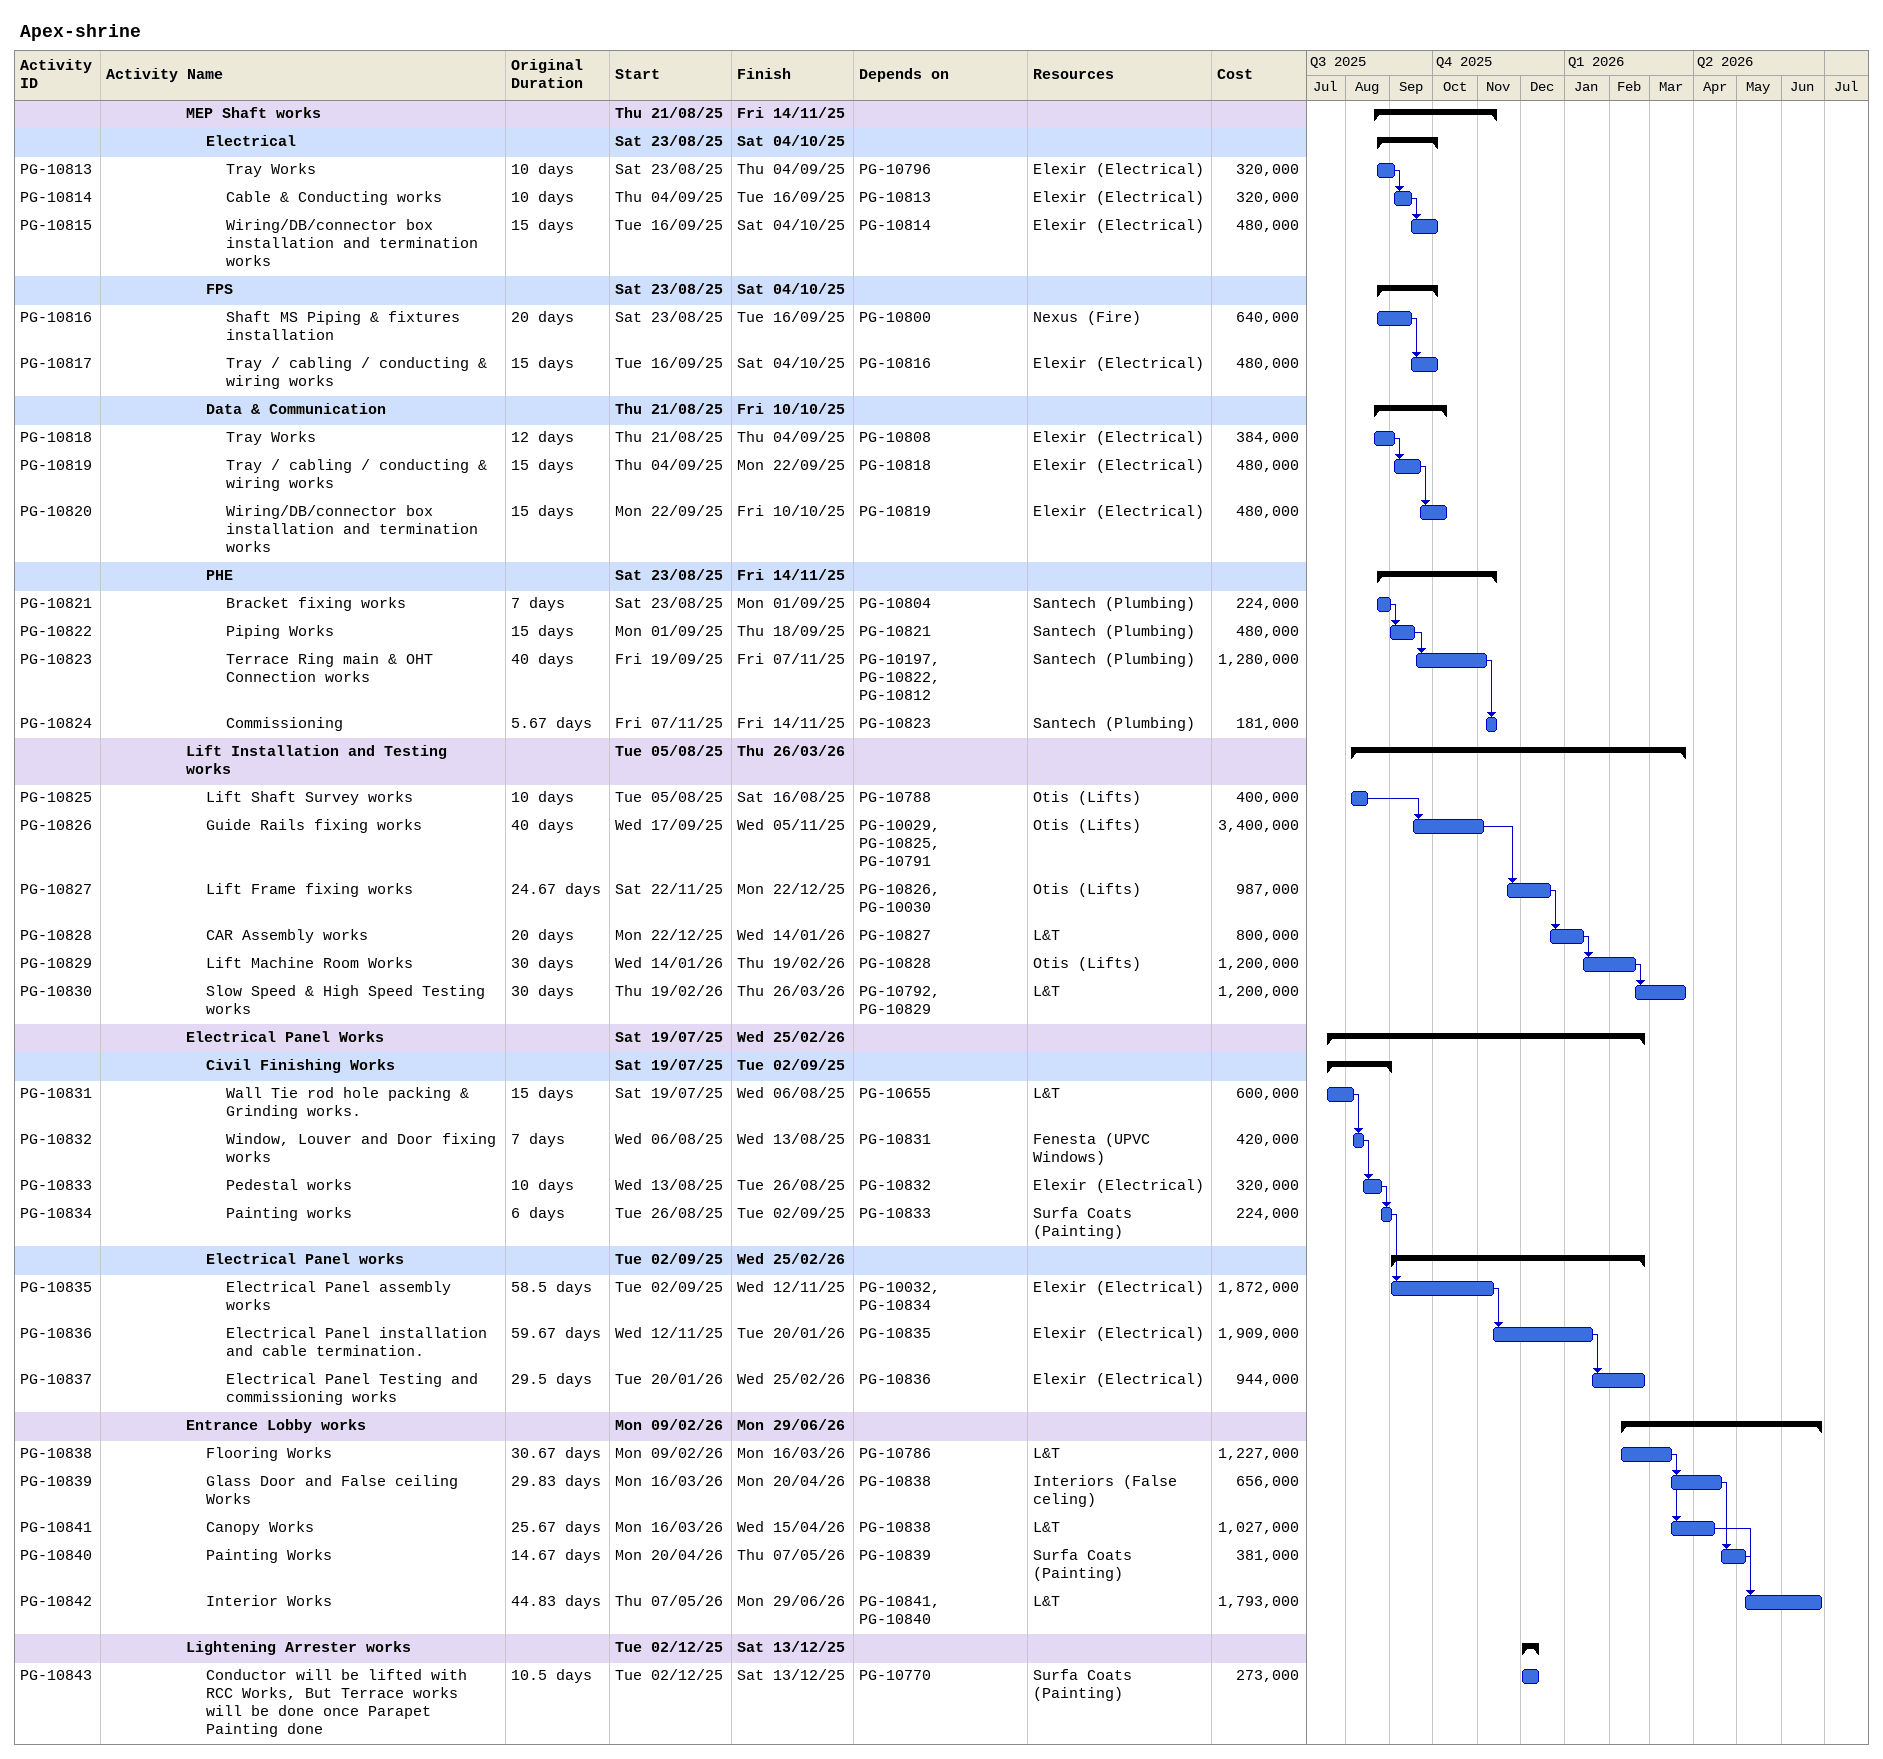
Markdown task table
Apex-shrine

| ID | Level | Task | Original duration | Start | Finish | Predecessors | Resources | Cost |
|---|---|---|---|---|---|---|---|---|
|  | 5 | **MEP Shaft works** |  | 2025-08-21 | 2025-11-14 |  |  |  |
|  | 6 | **Electrical** |  | 2025-08-23 | 2025-10-04 |  |  |  |
| PG-10813 | 7 | Tray Works | 10d | 2025-08-23 | 2025-09-04 | PG-10796 | Elexir (Electrical) | 320000 |
| PG-10814 | 7 | Cable & Conducting works | 10d | 2025-09-04 | 2025-09-16 | PG-10813 | Elexir (Electrical) | 320000 |
| PG-10815 | 7 | Wiring/DB/connector box installation and termination works | 15d | 2025-09-16 | 2025-10-04 | PG-10814 | Elexir (Electrical) | 480000 |
|  | 6 | **FPS** |  | 2025-08-23 | 2025-10-04 |  |  |  |
| PG-10816 | 7 | Shaft MS Piping & fixtures installation | 20d | 2025-08-23 | 2025-09-16 | PG-10800 | Nexus (Fire) | 640000 |
| PG-10817 | 7 | Tray / cabling / conducting & wiring works | 15d | 2025-09-16 | 2025-10-04 | PG-10816 | Elexir (Electrical) | 480000 |
|  | 6 | **Data & Communication** |  | 2025-08-21 | 2025-10-10 |  |  |  |
| PG-10818 | 7 | Tray Works | 12d | 2025-08-21 | 2025-09-04 | PG-10808 | Elexir (Electrical) | 384000 |
| PG-10819 | 7 | Tray / cabling / conducting & wiring works | 15d | 2025-09-04 | 2025-09-22 | PG-10818 | Elexir (Electrical) | 480000 |
| PG-10820 | 7 | Wiring/DB/connector box installation and termination works | 15d | 2025-09-22 | 2025-10-10 | PG-10819 | Elexir (Electrical) | 480000 |
|  | 6 | **PHE** |  | 2025-08-23 | 2025-11-14 |  |  |  |
| PG-10821 | 7 | Bracket fixing works | 7d | 2025-08-23 | 2025-09-01 | PG-10804 | Santech (Plumbing) | 224000 |
| PG-10822 | 7 | Piping Works | 15d | 2025-09-01 | 2025-09-18 | PG-10821 | Santech (Plumbing) | 480000 |
| PG-10823 | 7 | Terrace Ring main & OHT Connection works | 40d | 2025-09-19 | 2025-11-07 | PG-10197, PG-10822, PG-10812 | Santech (Plumbing) | 1280000 |
| PG-10824 | 7 | Commissioning | 5.67d | 2025-11-07 | 2025-11-14 | PG-10823 | Santech (Plumbing) | 181000 |
|  | 5 | **Lift Installation and Testing works** |  | 2025-08-05 | 2026-03-26 |  |  |  |
| PG-10825 | 6 | Lift Shaft Survey works | 10d | 2025-08-05 | 2025-08-16 | PG-10788 | Otis (Lifts) | 400000 |
| PG-10826 | 6 | Guide Rails fixing works | 40d | 2025-09-17 | 2025-11-05 | PG-10029, PG-10825, PG-10791 | Otis (Lifts) | 3400000 |
| PG-10827 | 6 | Lift Frame fixing works | 24.67d | 2025-11-22 | 2025-12-22 | PG-10826, PG-10030 | Otis (Lifts) | 987000 |
| PG-10828 | 6 | CAR Assembly works | 20d | 2025-12-22 | 2026-01-14 | PG-10827 | L&T | 800000 |
| PG-10829 | 6 | Lift Machine Room Works | 30d | 2026-01-14 | 2026-02-19 | PG-10828 | Otis (Lifts) | 1200000 |
| PG-10830 | 6 | Slow Speed & High Speed Testing works | 30d | 2026-02-19 | 2026-03-26 | PG-10792, PG-10829 | L&T | 1200000 |
|  | 5 | **Electrical Panel Works** |  | 2025-07-19 | 2026-02-25 |  |  |  |
|  | 6 | **Civil Finishing Works** |  | 2025-07-19 | 2025-09-02 |  |  |  |
| PG-10831 | 7 | Wall Tie rod hole packing & Grinding works. | 15d | 2025-07-19 | 2025-08-06 | PG-10655 | L&T | 600000 |
| PG-10832 | 7 | Window, Louver and Door fixing works | 7d | 2025-08-06 | 2025-08-13 | PG-10831 | Fenesta (UPVC Windows) | 420000 |
| PG-10833 | 7 | Pedestal works | 10d | 2025-08-13 | 2025-08-26 | PG-10832 | Elexir (Electrical) | 320000 |
| PG-10834 | 7 | Painting works | 6d | 2025-08-26 | 2025-09-02 | PG-10833 | Surfa Coats (Painting) | 224000 |
|  | 6 | **Electrical Panel works** |  | 2025-09-02 | 2026-02-25 |  |  |  |
| PG-10835 | 7 | Electrical Panel assembly works | 58.5d | 2025-09-02 | 2025-11-12 | PG-10032, PG-10834 | Elexir (Electrical) | 1872000 |
| PG-10836 | 7 | Electrical Panel installation and cable termination. | 59.67d | 2025-11-12 | 2026-01-20 | PG-10835 | Elexir (Electrical) | 1909000 |
| PG-10837 | 7 | Electrical Panel Testing and commissioning works | 29.5d | 2026-01-20 | 2026-02-25 | PG-10836 | Elexir (Electrical) | 944000 |
|  | 5 | **Entrance Lobby works** |  | 2026-02-09 | 2026-06-29 |  |  |  |
| PG-10838 | 6 | Flooring Works | 30.67d | 2026-02-09 | 2026-03-16 | PG-10786 | L&T | 1227000 |
| PG-10839 | 6 | Glass Door and False ceiling Works | 29.83d | 2026-03-16 | 2026-04-20 | PG-10838 | Interiors (False celing) | 656000 |
| PG-10841 | 6 | Canopy Works | 25.67d | 2026-03-16 | 2026-04-15 | PG-10838 | L&T | 1027000 |
| PG-10840 | 6 | Painting Works | 14.67d | 2026-04-20 | 2026-05-07 | PG-10839 | Surfa Coats (Painting) | 381000 |
| PG-10842 | 6 | Interior Works | 44.83d | 2026-05-07 | 2026-06-29 | PG-10841, PG-10840 | L&T | 1793000 |
|  | 5 | **Lightening Arrester works** |  | 2025-12-02 | 2025-12-13 |  |  |  |
| PG-10843 | 6 | Conductor will be lifted with RCC Works, But Terrace works will be done once Parapet Painting done | 10.5d | 2025-12-02 | 2025-12-13 | PG-10770 | Surfa Coats (Painting) | 273000 |
